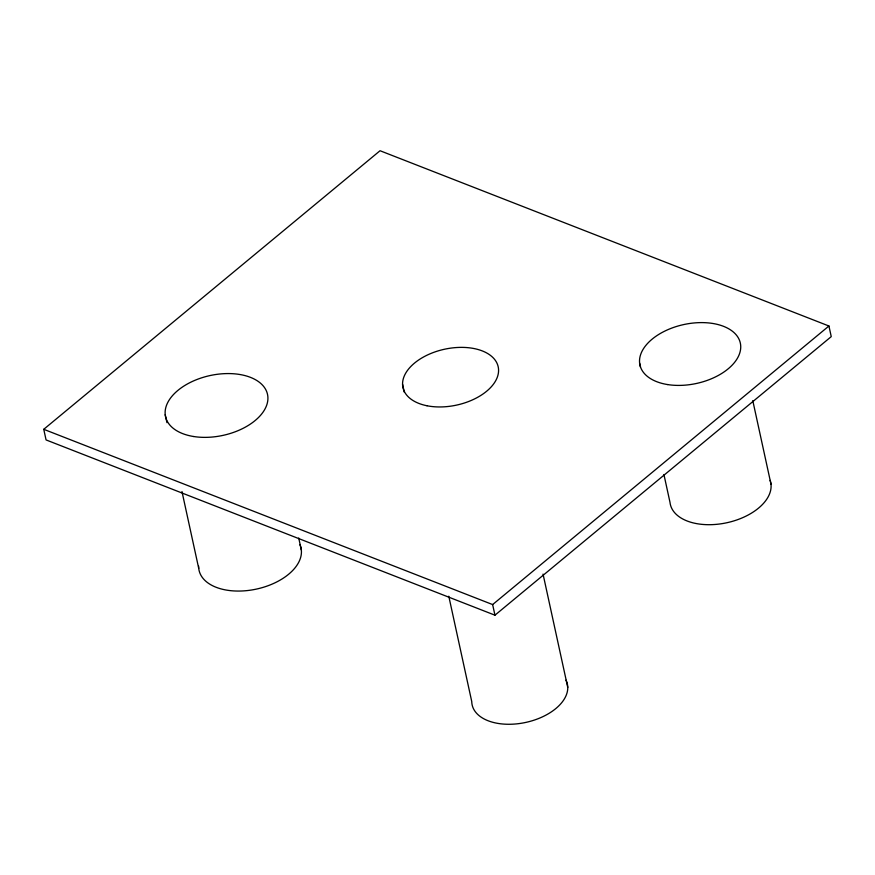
<?xml version="1.0" encoding="UTF-8"?>
<svg xmlns="http://www.w3.org/2000/svg" width="875" height="875" viewBox="0 0 875 875"><rect width="100%" height="100%" fill="white"/><g stroke="black" fill="none" stroke-linecap="round" stroke-linejoin="round"><path stroke-width="1.31" d="M43.75 429.308L380.045 150.73L828.931 326.003L831.25 336.623L494.955 615.191L46.069 439.928L43.75 429.308L492.636 604.57L494.955 615.191M492.636 604.57L828.931 326.003M752.784 400.652L771.006 484.225M639.625 363.081L640.5 367.062M663.928 474.512L669.998 502.37A51.373 30.122 -12.3 0 0 727.048 522.703A51.373 30.122 -12.3 0 0 770.142 480.375M543.047 574.098L567.755 687.422M402.566 384.234L404.305 392.23M448.787 596.225L471.745 701.553A48.738 28.58 -12.3 0 0 526.52 722.258A48.738 28.58 -12.3 0 0 565.994 680.17M298.725 538.016L301.317 549.938M165.211 414.695L166.95 422.647M181.967 491.531L198.723 568.378M299.972 544.775A52.183 30.603 -12.3 0 1 255.894 589.203A52.183 30.603 -12.3 0 1 198.625 566.081M427 405.759A48.738 28.58 -12.3 0 0 498.575 370.114A48.738 28.58 -12.3 0 0 426.125 355.633A48.738 28.58 -12.3 0 0 427 405.759M193.725 436.527A52.183 30.603 -12.3 0 0 267.816 396.255A52.183 30.603 -12.3 0 0 188.005 383.633A52.183 30.603 -12.3 0 0 193.725 436.527M667.702 384.584A51.373 30.122 -12.3 0 0 740.633 344.936A51.373 30.122 -12.3 0 0 662.058 332.511A51.373 30.122 -12.3 0 0 667.702 384.584"/></g></svg>
